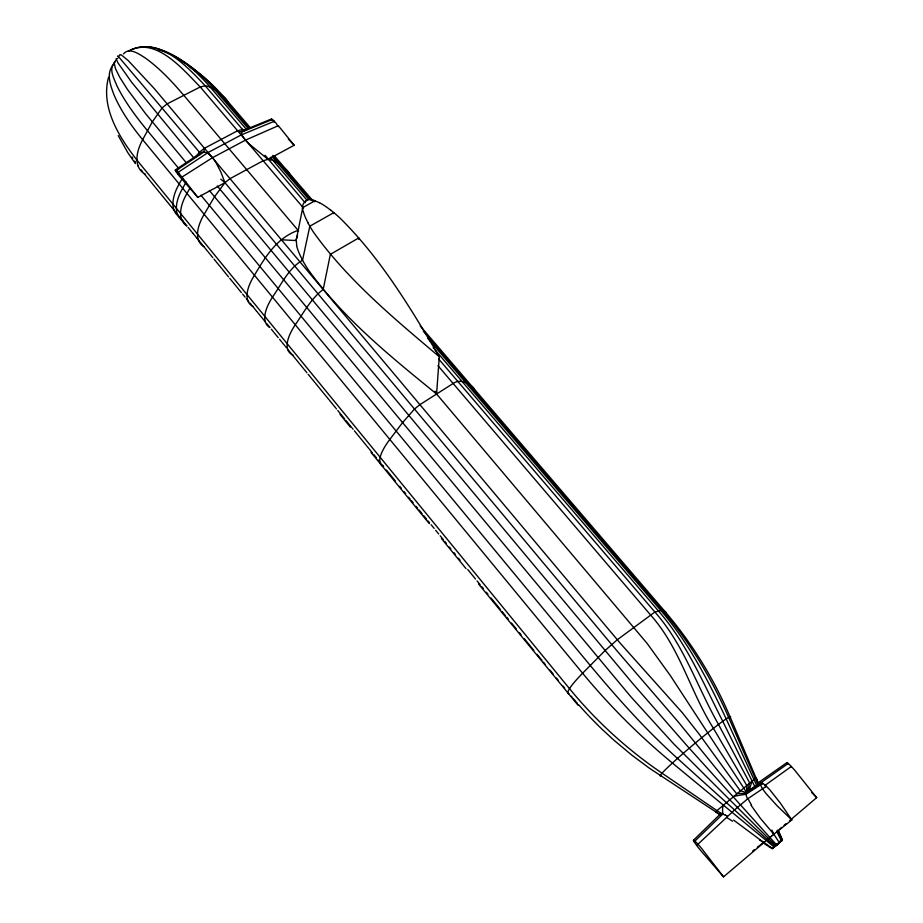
<?xml version="1.0" encoding="UTF-8"?>
<svg xmlns="http://www.w3.org/2000/svg" width="923" height="923" viewBox="0 0 923 923"><rect width="100%" height="100%" fill="white"/><g stroke="black" fill="none" stroke-linecap="round" stroke-linejoin="round"><path stroke-width="1.38" d="M272.366 120.44L271.512 118.917L272.239 120.509M274.235 122.321L274.166 121.109A20.964 7.869 61.8 0 0 272.435 119.436L241.549 132.104L237.592 130.754L204.56 148.211L199.449 152.237L195.295 157.325M330.572 210.017L333.826 212.625A158.133 133.985 3.3 0 1 339.768 217.84C380.576 258.013 410.343 307.717 439.29 356.705L436.591 394.017L647.092 643.389L670.236 675.428L746.245 791.853L761.279 782.866A2.757 2.411 48.3 0 1 762.006 783.073A5.723 4.996 48.5 0 1 762.663 783.396L762.71 783.419A14.168 12.403 48.9 0 1 764.579 784.735L766.332 786.258A58.149 51.296 50.9 0 1 770.393 790.503L780.247 802.964L791.83 819.947L773.832 834.242L779.347 842.711L778.712 843.253M278.273 126.555L275.839 122.897A49.669 18.46 61.5 0 0 274.316 121.259L241.18 134.966L208.148 152.48L177.954 172.439L177.977 174.285A54.03 17.675 61.6 0 0 179.477 176.224L197.81 197.372L224.947 182.685L230.092 178.612L263.17 160.74L268.074 159.367L294.183 145.246L278.331 125.713L245.553 140.088L212.509 157.683L181.946 177.089L181.958 179.281L183.423 178.9L197.81 197.372M358.759 239.426L358.874 237.869L330.353 254.344L323.188 289.476C310.947 298.544 303.852 312.528 295.256 324.758A58.403 22.106 -39.9 0 0 292.983 354.997M177.654 170.732C174.966 173.928 175.047 166.982 176.131 171.736A22.025 7.107 61.4 0 0 177.827 174.089L179.477 173.316M333.722 213.64L333.826 212.625L309.816 226.216L302.536 260.228A145.384 119.044 13 0 0 308.882 270.647C343.829 318.827 390.729 356.728 436.591 394.017L435.102 391.19M314.812 201.802L314.962 200.787C307.394 196.311 299.606 204.075 303.425 211.748M271.477 118.998L243.384 130.478L205.206 85.804C187.15 66.479 159.287 36.32 130.385 50.269M305.582 201.618L305.767 200.579M176.108 170.536L203.845 152.064L204.56 148.211M747.78 791.473L749.58 782.762L718.036 723.609C697.003 686.412 683.689 644.439 654.892 612.041L438.575 358.897M241.63 131.77L241.549 132.104A9.461 5.838 24.6 0 0 242.057 134.746M108.545 77.244C100.445 107.472 119.148 137.215 136.985 160.164L569.514 688.662C596.062 721.094 627.375 749.568 661.999 773.162L721.025 813.371L693.531 840.184M182.293 178.393L179.166 183.965A56.303 27.079 -39.8 0 0 180.55 217.47M186.134 182.096L182.673 188.223A56.372 26.929 -39.8 0 0 183.158 221.185M190.103 187.842L186.954 193.403A56.441 26.755 -39.8 0 0 186.792 225.95M297.564 235.169L296.225 239.415L296.71 245.576M123.486 53.915C129.312 46.704 139.454 54.388 145.246 57.964C159.875 68.417 172.163 81.755 183.827 95.346L298.614 230.969M756.075 777.835L755.464 778.481M715.51 811.859L756.052 777.754A32.478 15.137 -52.7 0 1 757.725 783.939M777.478 844.072L776.67 844.972L687.266 745.992L633.455 684.358L217.274 185.984M777.616 843.91L778.458 843.16M113.01 65.221C105.937 73.586 110.564 85.654 113.91 94.642C120.901 111.129 131.389 125.874 142.65 139.685L582.609 673.225C609.595 705.91 639.708 736.023 672.382 763.021L774.155 847.06L774.985 846.379M697.776 844.36L696.68 845.422A57.895 20.294 50.7 0 0 700.222 849.956L723.528 876.85L765.479 841.245M765.582 786.719L766.332 786.258L747.561 798.926L735.043 809.483L696.68 845.422L695.365 843.599A13.937 4.788 51 0 1 694.154 841.776L694.108 841.695A2.965 1.015 51.1 0 1 693.415 840.253M775.458 845.987L782.243 840.172L777.835 830.065M763.402 842.849L764.094 842.226M772.332 848.514L775.032 846.056M723.528 876.85L701.745 848.618A54.884 18.229 51.1 0 0 697.984 844.257L696.461 842.607A13.776 4.673 51.1 0 0 694.927 841.072L694.165 841.776L722.963 813.867A32.351 15.033 -52.9 0 1 723.147 804.948M128.135 51.261C155.352 35.512 183.089 69.686 200.245 86.958L303.529 208.067M787.688 764.013L788.23 763.517A13.372 5.353 49.7 0 1 789.788 764.948L791.323 766.494A53.28 20.883 49.8 0 1 795.072 770.636L816.659 797.657L789.5 820.755M790.573 767.163L791.323 766.494L764.682 785.6M760.656 782.992L760.356 783.627A2.757 2.411 48.2 0 0 760.437 784.377A5.711 4.973 48.2 0 0 760.633 785.081L760.656 785.127A14.099 12.276 48.1 0 0 761.637 787.181L762.836 789.153A56.811 48.907 47.1 0 0 766.344 793.884L777.016 805.687L791.83 819.947M777.431 831.15L776.485 831.969M780.004 842.145L781.977 840.288L778.574 843.068M779.681 829.096L781.654 827.423M784.112 825.335L786.073 823.662M774.351 833.804L773.762 834.3M775.401 845.745L777.351 844.095M773.612 834.438L772.828 835.096M778.597 843.345L777.754 844.06M772.666 835.234L771.847 835.926M771.686 836.065L770.774 836.838M770.601 836.976L769.782 837.669M769.62 837.796L768.813 838.476M768.651 838.615L767.867 839.261M767.717 839.388L767.128 839.884M773.036 847.775L781.458 840.888L776.658 831.104M298.106 230.369C276.681 237.869 265.339 256.906 254.436 275.25A57.664 23.906 -39.9 0 0 253.479 306.678M752.614 851.11L753.422 850.464M753.618 850.302L754.437 849.656M757.31 847.372L757.921 846.887M758.337 846.553L761.452 844.084M761.879 843.749L762.71 843.08M779.347 842.711L775.135 845.964L774.674 845.526M772.355 848.502L780.35 841.603L779.993 841.084M763.425 842.895L763.956 842.48L772.459 848.422L782 840.276L780.385 836.711M758.891 784.181L788.196 763.494A2.873 1.154 49.7 0 0 786.881 762.606M757.725 783.085L786.777 762.733A2.884 1.165 49.7 0 0 787.077 763.771M175.208 170.028L200.314 153.264A4.119 3.657 -32.1 0 1 203.314 152.064L203.845 152.064M732.954 796.572A32.42 6.542 -12.6 0 1 745.922 794.299L762.71 783.419L761.983 783.869M748.391 791.438L749.095 791.011M749.799 790.573L750.849 789.926M752.799 788.727L753.699 788.173M754.403 787.734L755.487 787.077M757.287 785.969L758.187 785.415M760.367 784.077L761.094 783.627M761.463 783.396L762.006 783.062L745.807 793.422L736.542 793.538L678.44 722.19L616.702 650.507L224.947 182.685L220.793 179.166M746.903 789.719L746.961 791.657L761.279 782.866L745.865 792.557L740.119 790.55L698.861 733.739L682.212 712.568L620.487 643.516L323.835 290.26M715.567 811.917L715.775 811.79A32.19 14.064 -27.6 0 0 721.001 814.548M115.04 62.222C107.876 68.152 114.267 78.928 116.886 85.724C124.94 102.026 135.981 116.644 147.461 130.674L178.958 168.724M115.929 60.157L114.094 62.591L115.444 68.59L119.794 77.347L127.478 89.462L145.534 113.598L186.319 162.817M237.592 130.754L242.518 129.462L246.118 130.201M139.685 47.535L142.43 47.085M281.457 239.795L296.156 240.534L302.744 207.629L314.962 200.787L319.462 202.748M149.157 47.015C174.205 50.361 193.98 68.81 210.109 86.958L246.729 129.751M158.248 49.888L160.037 50.35M160.937 50.603L162.748 51.169M243.384 130.478L244.283 130.997M163.659 51.469C184.081 58.795 200.879 73.575 214.932 89.739L248.472 128.897M117.971 56.026L200.314 153.264L200.083 154.579M117.775 58.472L116.136 58.645L117.948 62.868L131.77 82.412L194.338 158.502M725.42 815.09L727.312 816.151M179.997 60.145C196.853 69.756 211.54 82.932 224.347 97.434L250.618 128.078M759.398 839.849L763.852 842.561L733.623 820.097M190.173 67.275L192.169 68.579M720.494 814.963L649.48 768.259L631.551 754.91L613.737 740.027M762.813 842.641L772.055 848.687L782.416 839.999L778.32 830.342M193.161 69.248L203.821 77.244L213.328 86.439L249.556 128.332M439.29 356.705C394.398 318.804 348.306 280.627 313.785 232.619A147.599 119.263 13 0 1 309.816 226.216L307.936 222.812M613.022 739.381L601.727 728.939M694.927 841.084L694.892 841.049A2.965 1.015 51.1 0 0 693.635 840.092M601.035 728.27L598.981 726.263M598.3 725.593L591.562 718.809M775.782 845.722L673.444 743.569L630.732 696.611L209.336 190.496M294.183 145.246L290.11 141M816.659 797.657L812.863 793.711M590.905 718.117L588.932 716.052M811.836 792.626L812.517 793.342M289.095 139.938L288.345 139.142M588.274 715.36L586.97 713.975M586.324 713.283L578.675 704.837M576.817 702.703L577.44 703.418M576.194 701.988L573.137 698.399M274.212 155.618L313.024 200.902M420.207 325.957L664.895 611.43C691.892 642.916 713.848 678.67 730.07 716.836L759.075 785.081M272.781 155.445L311.374 200.487M423.265 331.08L424.592 332.626M425.249 333.399L662.945 610.841C690.277 642.65 711.829 679.12 728.662 717.448L758.256 785.231M272.135 156.541L309.02 199.622M427.637 338.13L428.307 338.914M428.976 339.699L660.833 610.461C688.662 642.581 708.276 680.701 726.216 718.959L756.883 785.854M270.312 157.314L307.174 200.406M433.233 347.74L433.914 348.525M434.595 349.321L658.249 610.703C686.677 643.123 703.361 683.355 722.79 721.325L754.979 786.927M305.155 202.76L265.051 155.295M437.975 365.704L650.496 614.891C679.928 647.669 690.266 691.685 713.456 728.362L746.753 785.485M578.098 705.31L478.495 583.878M323.188 289.476L154.222 88.527L128.182 60.537L121.455 55.011L119.909 54.549L119.575 55.842M571.325 696.23L571.925 696.946M200.914 195.238L590.212 665.414C617.452 698.076 645.812 729.955 677.482 758.418L774.928 846.426L781.919 840.472L777.581 831.012L778.077 830.492L778.251 831.958M144.046 173.489L146.226 176.166M146.78 176.835L147.876 178.185M148.43 178.854L150.08 180.873M150.622 181.543L154.476 186.261M155.029 186.931L158.341 190.98M158.894 191.661L160.002 193.011M160.556 193.692L162.771 196.403M163.325 197.084L166.659 201.156M167.213 201.837L171.113 206.602M171.666 207.283L175.012 211.379M176.131 212.752L176.697 213.432M177.816 214.805L178.37 215.486M178.935 216.178L179.489 216.859M180.55 218.163L183.158 221.347M183.677 221.982L184.196 222.616M184.45 222.928L184.969 223.562M185.235 223.885L186.792 225.789M188.084 227.381L191.465 231.511M191.984 232.146L192.503 232.781M192.769 233.104L193.288 233.738M193.553 234.061L195.111 235.976M195.641 236.611L196.161 237.257M196.414 237.569L196.945 238.215M197.199 238.526L199.818 241.734M200.337 242.368L200.868 243.014M201.122 243.326L201.652 243.972M201.918 244.295L203.487 246.222M203.752 246.533L204.352 247.272M204.952 248.01L207.952 251.679M208.552 252.417L209.763 253.894M210.363 254.633L211.563 256.098M212.163 256.836L212.775 257.575M213.974 259.051L216.397 262.017M216.997 262.755L220.032 266.459M220.632 267.197L221.843 268.685M222.455 269.424L225.489 273.139M226.1 273.889L228.535 276.865M229.758 278.365L232.815 282.092M233.427 282.842L234.65 284.342M235.261 285.092L236.484 286.591M237.096 287.341L238.319 288.841M238.942 289.591L241.388 292.591M242.622 294.102L245.091 297.114M246.314 298.614L248.783 301.636M250.018 303.148L251.264 304.659M251.875 305.421L254.125 308.178M254.667 308.836L256.848 311.501M257.39 312.17L257.932 312.839M258.486 313.497L259.571 314.835M260.124 315.504L261.763 317.512M262.305 318.181L265.593 322.196M266.689 323.535L269.978 327.561A57.999 23.11 -39.9 0 1 272.481 297.125C281.503 284.238 288.461 268.455 302.536 260.228L301.913 259.04M271.35 329.234L273.404 331.761M274.085 332.592L278.215 337.645M279.588 339.329L281.665 341.856M282.346 342.698L284.422 345.237M285.115 346.079L286.499 347.775M287.884 349.471L289.96 352.009M290.653 352.863L295.752 359.093M296.375 359.855L299.467 363.65M300.09 364.4L303.194 368.208M303.817 368.969L306.932 372.777M308.178 374.3L311.293 378.118M311.928 378.88L315.055 382.71M315.678 383.472L318.816 387.314M319.439 388.087L323.212 392.702M323.846 393.475L325.104 395.009M325.738 395.782L326.996 397.328M327.63 398.101L328.9 399.647M329.523 400.42L332.695 404.286M333.318 405.059L335.222 407.389M335.857 408.162L336.491 408.947M337.76 410.493L340.945 414.392M341.579 415.165L344.775 419.065M346.044 420.634L349.24 424.545M349.886 425.33L351.801 427.672M352.448 428.457L353.094 429.241M354.374 430.81L357.582 434.745M358.228 435.529L360.166 437.894M360.801 438.69L362.093 440.259M362.739 441.056L366.616 445.797M367.262 446.594L368.565 448.174M369.212 448.97L372.454 452.939M373.746 454.52L376.353 457.704M378.303 460.092L379.607 461.696M380.264 462.492L380.911 463.288M382.226 464.892L383.53 466.484A60.122 17.745 -39.9 0 1 389.818 439.429L402.44 422.78L414.485 409.027L419.896 404.655L453.135 383.483C459.4 378.915 466.923 382.272 472.195 386.61A60.122 17.745 -39.9 0 1 474.514 389.944M386.46 470.072L395.298 480.883M399.728 486.306L401.217 488.117M404.182 491.751L405.67 493.563M408.635 497.209L410.124 499.031M411.623 500.854L413.112 502.677M416.1 506.335L417.6 508.158M419.088 509.992L422.088 513.661M423.588 515.495L426.599 519.176M428.11 521.022L429.61 522.868M431.122 524.714L434.145 528.406M435.656 530.264L438.679 533.967M440.202 535.825L443.236 539.54M444.759 541.397L446.282 543.266M449.328 546.993L450.862 548.862M453.92 552.6L455.443 554.469M458.512 558.219L460.046 560.099M467.742 569.514L475.483 578.975M477.029 580.879L480.133 584.674M481.691 586.578L483.248 588.482M486.363 592.301L487.932 594.204M491.059 598.035L500.474 609.549M502.043 611.476L505.193 615.341M506.773 617.268L508.354 619.206M511.527 623.071L516.28 628.898M519.464 632.786L521.057 634.736M524.241 638.635L533.84 650.392M537.059 654.315L541.893 660.233M543.509 662.206L545.124 664.179M549.97 670.121L553.223 674.09M556.465 678.059L558.092 680.055M562.984 686.043L564.622 688.039M183.169 178.589L179.466 174.147A50.984 16.003 60.8 0 0 177.954 172.439L177.816 172.289A21.517 6.83 61.1 0 0 176.108 170.524M340.033 414.427L350.302 426.991M429.276 523.653L371.034 452.374M441.448 538.536L466.057 568.649M142.58 171.678L141.138 169.832M137.573 165.079L138.277 166.048M135.393 163.602L127.755 152.572L118.271 135.623M118.398 56.765L117.959 56.061M134.804 161.11L135.485 162.113M132.116 157.037L132.774 158.064M751.057 805.306L760.344 818.309L773.832 834.242L771.916 830.1M747.561 798.926L746.719 796.953A15.01 12.98 82 0 1 746.003 794.276M778.516 832.546L779.047 833.734M779.589 834.923L779.854 835.523M746.765 785.623L746.799 786.569M746.811 786.846L746.857 787.942M746.857 788.207L746.903 789.442M228.789 103.814A55.645 28.555 -39.8 0 0 224.347 97.434C218.578 92.727 212.982 86.727 205.206 85.804L200.245 86.958L167.271 103.803L162.217 107.772L152.307 121.905L142.65 139.685A55.645 28.555 -39.8 0 0 145.43 174.309M289.903 174.805A56.753 26.04 -39.8 0 0 286.107 169.497L277.338 162.621L272.781 160.21L268.074 159.367L249.752 144.484A51.457 31.428 25.4 0 1 245.541 140.1A24.679 15.183 24.9 0 1 241.907 134.746M204.525 246.972A56.753 26.04 -39.8 0 1 204.168 214.286L214.528 196.737L224.947 182.685L220.759 171.793L215.959 162.54A52.623 46.773 -34.2 0 0 212.532 157.66M665.702 613.357A63.595 7.995 -40 0 0 664.895 611.43L660.833 610.461L654.892 612.041L617.302 639.743L605.003 650.6L582.609 673.225A63.595 7.995 -40 0 0 569.145 694.038M241.641 131.781A4.13 2.55 24.5 0 1 243.36 130.443M207.363 153.068A24.898 22.129 -33 0 1 212.452 157.718M319.52 202.679A73.655 61.403 6.3 0 1 330.515 210.075M308.017 222.778A71.532 58.461 10.4 0 1 303.332 211.771M302.017 259.005A74.682 61.795 10.3 0 1 296.56 245.599M203.856 152.007A9.472 8.411 -32.3 0 1 207.26 153.195M661.099 775.782A45.885 2.55 -40.1 0 1 694.881 743.407A45.885 2.55 -40.1 0 1 729.608 718.417M751.991 780.823A32.432 5.653 -67.2 0 1 748.645 791.507M726.632 817.513A58.23 23.94 31.6 0 1 732.562 821.228M722.986 814.086A14.999 5.457 30.8 0 1 725.363 815.286M721.001 813.267A3.346 1.165 30 0 1 722.905 813.924M721.278 814.063A3.357 1.177 30 0 1 720.817 813.451M746.961 791.646A2.988 2.561 82.6 0 1 747.595 791.83M747.088 791.553A1.315 1.119 83.3 0 0 745.876 792.569A2.988 2.561 82.7 0 0 745.819 793.422A6.034 5.192 82.4 0 0 745.934 794.288M751.518 804.96A58.83 52.299 81.1 0 1 748.057 798.649"/></g></svg>
